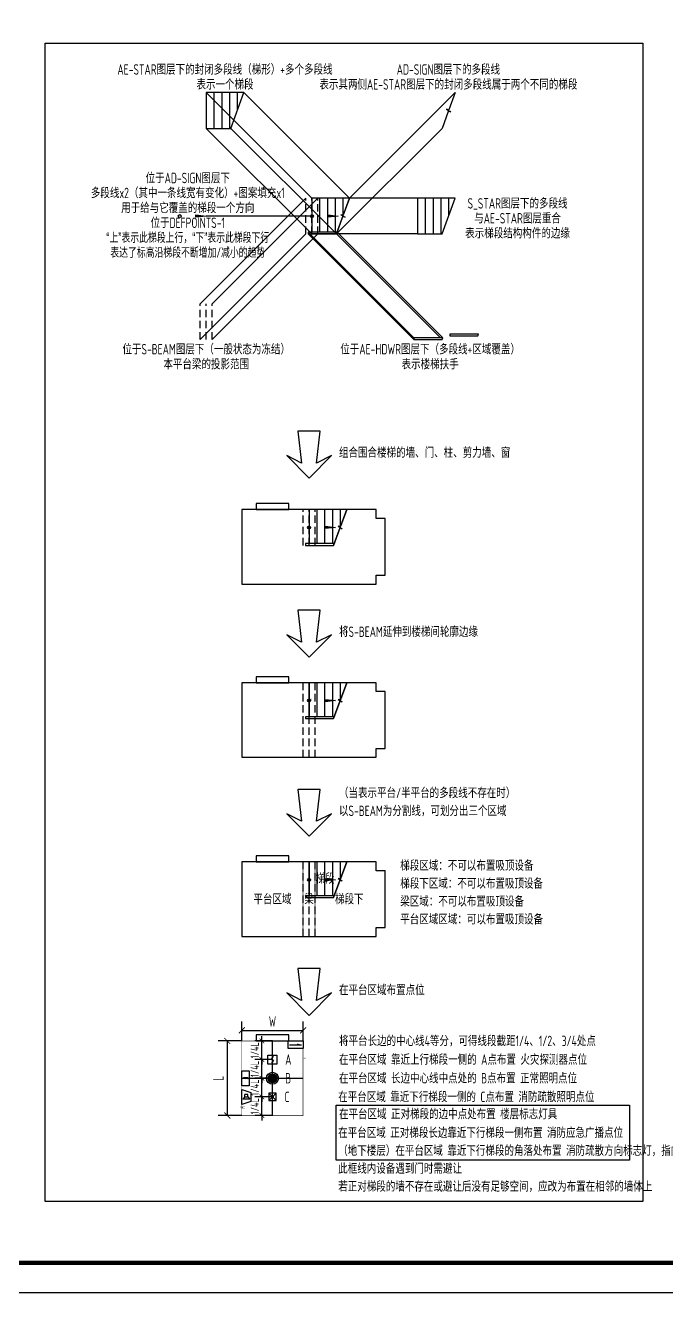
# Model space of a CAD drawing. Header units: millimetres. Extents: x -714894 to -19295, y 3400 to 234118.
# Drawn here: x -420815 to -399356, y 82898 to 125348 of the extents above; entities that cross this region are included whole.
import ezdxf
from ezdxf.enums import TextEntityAlignment as Align

# ---------------------------------------------------------------- set-up
doc = ezdxf.new("R2010")
doc.units = ezdxf.units.MM
doc.header["$LTSCALE"] = 500
doc.linetypes.add('DASHED', pattern=[0.75, 0.5, -0.25])
doc.layers.get('DEFPOINTS').update_dxf_attribs({"color": 9})
for name, color, linetype in [('AD-SIGN', 195, 'Continuous'), ('AE-HDWR', 8, 'Continuous'), ('AE-STAR', 51, 'Continuous'), ('C-SHET-SHET', 144, 'Continuous'), ('E-FAS-DEVC', 3, 'Continuous'), ('E-LITE-LITE', 3, 'Continuous'), ('E-UNIV-EL', 140, 'Continuous'), ('E-UNIV-NOTE', 6, 'Continuous'), ('S_BEAM', 4, 'DASHED'), ('S_STAR', 243, 'Continuous')]:
    doc.layers.add(name, color=color, linetype=linetype)
doc.layers.add('AI-门', color=3, linetype='Continuous', plot=False)
doc.layers.add('DEFPOINTS-1', color=251, linetype='Continuous', plot=False)
doc.styles.add('TH-STYLE3', font='tssdeng.shx', dxfattribs={"width": 0.65, "bigfont": 'tssdchn.shx'})
doc.dimstyles.new('E-DIMA100', dxfattribs={"dimscale": 100, "dimtxt": 3.5, "dimasz": 2, "dimexe": 3, "dimexo": 0, "dimgap": 1.25, "dimtad": 1, "dimdec": 1, "dimrnd": 1, "dimdsep": 46, "dimtxsty": 'TH-STYLE3', "dimblk1": 'ARCHTICK', "dimblk2": 'ARCHTICK', "dimsah": 1, "dimcen": 0, "dimclrt": 6, "dimadec": 0, "dimazin": 0, "dimtfac": 1, "dimtdec": 1, "dimtix": 1, "dimtmove": 2, "dimatfit": 3, "dimldrblk": 'ARCHTICK', "dimfxl": 1, "dimtolj": 1, "dimarcsym": 0})

# ---------------------------------------------------------------- blocks, each defined once
blk = doc.blocks.new('SH_THAPE_A0L')
blk.add_lwpolyline([(0, 0), (1189, 0), (1189, 841), (0, 841)], close=True)
at = {"const_width": 1.4}
blk.add_lwpolyline([(25, 831), (25, 10), (1179, 10), (1179, 831)], close=True, dxfattribs=at)
blk = doc.blocks.new('E-BFAS110')
blk.add_lwpolyline([(-1.5, -1.5), (-1.5, 1.5), (1.5, 1.5), (1.5, -1.5)], close=True)
at = {"layer": 'E-UNIV-EL'}
blk.add_lwpolyline([(0.35, 1.06), (-0.35, 0.35), (0.35, -0.35), (-0.35, -1.06)], dxfattribs=at)
blk = doc.blocks.new('E-BFEL800')
for p, q in [((-1.25, -1.25), (1.25, 1.25)), ((1.25, -1.25), (-1.25, 1.25))]:
    blk.add_line(p, q)
blk.add_lwpolyline([(-1.25, -1.25), (1.25, -1.25), (1.25, 1.25), (-1.25, 1.25)], close=True)
at = {"const_width": 0.5}
blk.add_lwpolyline([(-0.25, 0, 1), (0.25, 0, 1)], format="xyb", close=True, dxfattribs=at)
blk = doc.blocks.new('E-BL302')
at = {"const_width": 1.5}
blk.add_lwpolyline([(-0.75, 0, 1), (0.75, 0, 1)], format="xyb", close=True, dxfattribs=at)
blk.add_circle((0, 0), 1.5)
blk = doc.blocks.new('_ARCHTICK')
at = {"color": 0, "linetype": 'ByBlock', "const_width": 0.15}
blk.add_lwpolyline([(-0.5, -0.5), (0.5, 0.5)], dxfattribs=at)
blk = doc.blocks.new('*D634')
at = {"layer": 'DEFPOINTS', "color": 0, "transparency": 16777216}
for p in [(-413571, 91329), (-414058, 88829), (-413571, 88829)]:
    blk.add_point(p, dxfattribs=at)
at = {"layer": 'E-UNIV-NOTE', "color": 0, "lineweight": -2, "transparency": 16777216}
for p, q in [((-413571, 91329), (-414358, 91329)), ((-414058, 91329), (-414058, 88829)), ((-413571, 88829), (-414358, 88829))]:
    blk.add_line(p, q, dxfattribs=at)
at = {"layer": 'E-UNIV-NOTE', "color": 0, "lineweight": -2, "transparency": 16777216, "xscale": 200, "yscale": 200, "zscale": 200}
for p, rotation in [((-414058, 91329), 90), ((-414058, 88829), 270)]:
    blk.add_blockref('_ARCHTICK', p, dxfattribs=dict(at, rotation=rotation))
at = {"layer": 'E-UNIV-NOTE', "color": 6, "transparency": 16777216, "insert": (-414358, 90079), "char_height": 350, "attachment_point": 5, "rotation": 90, "style": 'TH-STYLE3'}
blk.add_mtext('\\A1;L', dxfattribs=at)
blk = doc.blocks.new('*D635')
at = {"layer": 'DEFPOINTS', "color": 0, "transparency": 16777216}
for p in [(-413571, 91329), (-411521, 91683), (-411521, 91329)]:
    blk.add_point(p, dxfattribs=at)
at = {"layer": 'E-UNIV-NOTE', "color": 0, "lineweight": -2, "transparency": 16777216}
for p, q in [((-413571, 91329), (-413571, 91983)), ((-411521, 91329), (-411521, 91983)), ((-413571, 91683), (-411521, 91683))]:
    blk.add_line(p, q, dxfattribs=at)
at = {"layer": 'E-UNIV-NOTE', "color": 0, "lineweight": -2, "transparency": 16777216, "xscale": 200, "yscale": 200, "zscale": 200, "rotation": 180}
blk.add_blockref('_ARCHTICK', (-413571, 91683), dxfattribs=at)
at = {"layer": 'E-UNIV-NOTE', "color": 0, "lineweight": -2, "transparency": 16777216, "xscale": 200, "yscale": 200, "zscale": 200}
blk.add_blockref('_ARCHTICK', (-411521, 91683), dxfattribs=at)
at = {"layer": 'E-UNIV-NOTE', "color": 6, "transparency": 16777216, "insert": (-412546, 91983), "char_height": 350, "attachment_point": 5, "style": 'TH-STYLE3'}
blk.add_mtext('\\A1;W', dxfattribs=at)
blk = doc.blocks.new('*D636')
at = {"layer": 'DEFPOINTS', "color": 0, "transparency": 16777216}
for p in [(-412900, 91329), (-412546, 91329), (-412546, 90704)]:
    blk.add_point(p, dxfattribs=at)
at = {"layer": 'E-UNIV-NOTE', "color": 0, "lineweight": -2, "transparency": 16777216}
for p, q in [((-412546, 91329), (-413140, 91329)), ((-412900, 91329), (-412900, 91489)), ((-412900, 90704), (-412900, 91329)), ((-412546, 90704), (-413140, 90704)), ((-412900, 90704), (-412900, 90544))]:
    blk.add_line(p, q, dxfattribs=at)
at = {"layer": 'E-UNIV-NOTE', "color": 0, "lineweight": -2, "transparency": 16777216, "xscale": 160, "yscale": 160, "zscale": 160}
for p, rotation in [((-412900, 91329), 270), ((-412900, 90704), 90)]:
    blk.add_blockref('_ARCHTICK', p, dxfattribs=dict(at, rotation=rotation))
at = {"layer": 'E-UNIV-NOTE', "color": 6, "transparency": 16777216, "insert": (-413140, 91017), "char_height": 280, "attachment_point": 5, "rotation": 90, "style": 'TH-STYLE3'}
blk.add_mtext('\\A1;1/4L', dxfattribs=at)
blk = doc.blocks.new('*D637')
at = {"layer": 'DEFPOINTS', "color": 0, "transparency": 16777216}
for p in [(-412900, 90704), (-412546, 90704), (-412546, 90079)]:
    blk.add_point(p, dxfattribs=at)
at = {"layer": 'E-UNIV-NOTE', "color": 0, "lineweight": -2, "transparency": 16777216}
for p, q in [((-412900, 90704), (-412900, 90864)), ((-412546, 90704), (-413140, 90704)), ((-412900, 90079), (-412900, 90704)), ((-412546, 90079), (-413140, 90079)), ((-412900, 90079), (-412900, 89919))]:
    blk.add_line(p, q, dxfattribs=at)
at = {"layer": 'E-UNIV-NOTE', "color": 0, "lineweight": -2, "transparency": 16777216, "xscale": 160, "yscale": 160, "zscale": 160}
for p, rotation in [((-412900, 90704), 270), ((-412900, 90079), 90)]:
    blk.add_blockref('_ARCHTICK', p, dxfattribs=dict(at, rotation=rotation))
at = {"layer": 'E-UNIV-NOTE', "color": 6, "transparency": 16777216, "insert": (-413140, 90392), "char_height": 280, "attachment_point": 5, "rotation": 90, "style": 'TH-STYLE3'}
blk.add_mtext('\\A1;1/4L', dxfattribs=at)
blk = doc.blocks.new('*D638')
at = {"layer": 'DEFPOINTS', "color": 0, "transparency": 16777216}
for p in [(-412900, 90079), (-412546, 90079), (-412546, 89454)]:
    blk.add_point(p, dxfattribs=at)
at = {"layer": 'E-UNIV-NOTE', "color": 0, "lineweight": -2, "transparency": 16777216}
for p, q in [((-412546, 90079), (-413140, 90079)), ((-412900, 90079), (-412900, 90239)), ((-412900, 89454), (-412900, 90079)), ((-412546, 89454), (-413140, 89454)), ((-412900, 89454), (-412900, 89294))]:
    blk.add_line(p, q, dxfattribs=at)
at = {"layer": 'E-UNIV-NOTE', "color": 0, "lineweight": -2, "transparency": 16777216, "xscale": 160, "yscale": 160, "zscale": 160}
for p, rotation in [((-412900, 90079), 270), ((-412900, 89454), 90)]:
    blk.add_blockref('_ARCHTICK', p, dxfattribs=dict(at, rotation=rotation))
at = {"layer": 'E-UNIV-NOTE', "color": 6, "transparency": 16777216, "insert": (-413140, 89767), "char_height": 280, "attachment_point": 5, "rotation": 90, "style": 'TH-STYLE3'}
blk.add_mtext('\\A1;1/4L', dxfattribs=at)
blk = doc.blocks.new('*D639')
at = {"layer": 'DEFPOINTS', "color": 0, "transparency": 16777216}
for p in [(-412900, 89454), (-412546, 89454), (-412546, 88829)]:
    blk.add_point(p, dxfattribs=at)
at = {"layer": 'E-UNIV-NOTE', "color": 0, "lineweight": -2, "transparency": 16777216}
for p, q in [((-412900, 89454), (-412900, 89614)), ((-412546, 89454), (-413140, 89454)), ((-412900, 88829), (-412900, 89454)), ((-412546, 88829), (-413140, 88829)), ((-412900, 88829), (-412900, 88669))]:
    blk.add_line(p, q, dxfattribs=at)
at = {"layer": 'E-UNIV-NOTE', "color": 0, "lineweight": -2, "transparency": 16777216, "xscale": 160, "yscale": 160, "zscale": 160}
for p, rotation in [((-412900, 89454), 270), ((-412900, 88829), 90)]:
    blk.add_blockref('_ARCHTICK', p, dxfattribs=dict(at, rotation=rotation))
at = {"layer": 'E-UNIV-NOTE', "color": 6, "transparency": 16777216, "insert": (-413140, 89142), "char_height": 280, "attachment_point": 5, "rotation": 90, "style": 'TH-STYLE3'}
blk.add_mtext('\\A1;1/4L', dxfattribs=at)
blk = doc.blocks.new('E-BFEL110')
blk.add_lwpolyline([(-2.5, 1.25), (2.5, 1.25), (2.5, -1.25), (-2.5, -1.25)], close=True)
at = {"layer": 'E-UNIV-EL', "style": 'TH-STYLE3', "width": 0.7}
blk.add_attdef('T', text='', height=1.8, dxfattribs=at).set_placement((0, 0), align=Align.MIDDLE)
blk = doc.blocks.new('E-BFAS410-4')
blk.add_lwpolyline([(-2.5, -1.5), (-1.5, 1.5), (1.5, 1.5), (2.5, -1.5)], close=True)
at = {"layer": 'E-UNIV-EL'}
for p, q in [((0, 0.5), (-0.8, 0.5)), ((-0.8, 0.5), (-0.8, -0.5)), ((0, 0.5), (0.8, 1.2)), ((0, -0.5), (0, 0.5)), ((0.8, 1.2), (0.8, -1.2)), ((0, -0.5), (-0.8, -0.5)), ((0, -0.5), (0.8, -1.2))]:
    blk.add_line(p, q, dxfattribs=at)
at = {"layer": 'E-UNIV-EL', "style": 'TH-STYLE3', "width": 0.5}
blk.add_attdef('F', text='', height=1.5, dxfattribs=at).set_placement((3.5, -1.25), align=Align.MIDDLE)
blk = doc.blocks.new('E-BFEL200')
blk.add_lwpolyline([(-2.5, 1.25), (2.5, 1.25), (2.5, -1.25), (-2.5, -1.25)], close=True)
at = {"layer": 'E-UNIV-EL'}
blk.add_line((-2, 0), (2, 0), dxfattribs=at)
blk.add_lwpolyline([(0.5, 0, 0.75, 0, 0), (2, 0, 0, 0, 0)], format="xyseb", dxfattribs=at)

msp = doc.modelspace()

# ---------------------------------------------------------------- hatches: boundary and pattern name
at = {"layer": 'AD-SIGN'}
for points in [[(-415113.66, 118919.54), (-415113.66, 118999.54), (-414763.66, 118959.54)], [(-410694.13, 118919.54), (-410694.13, 118999.54), (-410344.13, 118959.54)], [(-410786.83, 108489.35), (-410786.83, 108569.35), (-410436.83, 108529.35)], [(-410786.83, 102689.35), (-410786.83, 102769.35), (-410436.83, 102729.35)], [(-410786.83, 96689.35), (-410786.83, 96769.35), (-410436.83, 96729.35)]]:
    msp.add_hatch(color=195, dxfattribs=at).paths.add_polyline_path(points, flags=0)

# ---------------------------------------------------------------- linework, layer by layer
at = {"layer": 'AD-SIGN', "color": 195, "linetype": 'Continuous', "ltscale": 0.5}
msp.add_lwpolyline([(-406433.83, 123095.07), (-406641.95, 122523.27), (-406722.26, 122536.53), (-406582.17, 122453.62), (-406662.47, 122466.88), (-406870.6, 121895.07)], dxfattribs=at)
for points in [[(-415647.66, 118959.54, 0, 0, 0), (-415113.66, 118959.54, 80, 0, 0), (-414763.66, 118959.54, 0, 0, 0)], [(-411228.13, 118959.54, 0, 0, 0), (-410694.13, 118959.54, 80, 0, 0), (-410344.13, 118959.54, 0, 0, 0)], [(-411320.83, 108529.35, 0, 0, 0), (-410786.83, 108529.35, 80, 0, 0), (-410436.83, 108529.35, 0, 0, 0)], [(-411320.83, 102729.35, 0, 0, 0), (-410786.83, 102729.35, 80, 0, 0), (-410436.83, 102729.35, 0, 0, 0)], [(-411320.83, 96729.35, 0, 0, 0), (-410786.83, 96729.35, 80, 0, 0), (-410436.83, 96729.35, 0, 0, 0)], [(-411520.83, 90704.35, 0, 0, 0), (-410986.83, 90704.35, 80, 0, 0), (-410636.83, 90704.35, 0, 0, 0)]]:
    msp.add_lwpolyline(points, format="xyseb", dxfattribs=at)
at = {"layer": 'AD-SIGN', "color": 195}
for points in [[(-415113.66, 118919.54), (-415113.66, 118999.54), (-414763.66, 118959.54), (-415113.66, 118919.54)], [(-410694.13, 118919.54), (-410694.13, 118999.54), (-410344.13, 118959.54), (-410694.13, 118919.54)], [(-410786.83, 108489.35), (-410786.83, 108569.35), (-410436.83, 108529.35), (-410786.83, 108489.35)], [(-410786.83, 102689.35), (-410786.83, 102769.35), (-410436.83, 102729.35), (-410786.83, 102689.35)], [(-410786.83, 96689.35), (-410786.83, 96769.35), (-410436.83, 96729.35), (-410786.83, 96689.35)]]:
    msp.add_lwpolyline(points, close=True, dxfattribs=at)
at = {"layer": 'AE-STAR', "color": 51, "linetype": 'Continuous', "ltscale": 0.5}
for points in [[(-413942.66, 121895.07), (-413505.66, 123095.07), (-414763.66, 123095.07), (-414763.66, 121895.07), (-413942.66, 121895.07)], [(-414503.66, 123095.07), (-414503.66, 121895.07)], [(-414243.66, 123095.07), (-414243.66, 121895.07)], [(-413983.66, 123095.07), (-413983.66, 121895.07)], [(-413723.66, 123095.07), (-413723.66, 122496.45)], [(-410407.13, 118359.54), (-409970.13, 119559.54), (-411228.13, 119559.54), (-411228.13, 118359.54), (-410407.13, 118359.54)], [(-410968.13, 119559.54), (-410968.13, 118359.54)], [(-410708.13, 119559.54), (-410708.13, 118359.54)], [(-410448.13, 119559.54), (-410448.13, 118359.54)], [(-410188.13, 119559.54), (-410188.13, 118960.91)], [(-410499.83, 107929.35), (-410062.83, 109129.35), (-411320.83, 109129.35), (-411320.83, 107929.35), (-410499.83, 107929.35)], [(-411060.83, 109129.35), (-411060.83, 107929.35)], [(-410800.83, 109129.35), (-410800.83, 107929.35)], [(-410540.83, 109129.35), (-410540.83, 107929.35)], [(-410280.83, 109129.35), (-410280.83, 108530.72)], [(-410499.83, 102129.35), (-410062.83, 103329.35), (-411320.83, 103329.35), (-411320.83, 102129.35), (-410499.83, 102129.35)], [(-411060.83, 103329.35), (-411060.83, 102129.35)], [(-410800.83, 103329.35), (-410800.83, 102129.35)], [(-410540.83, 103329.35), (-410540.83, 102129.35)], [(-410280.83, 103329.35), (-410280.83, 102730.72)], [(-410499.83, 96129.35), (-410062.83, 97329.35), (-411320.83, 97329.35), (-411320.83, 96129.35), (-410499.83, 96129.35)], [(-411060.83, 97329.35), (-411060.83, 96129.35)], [(-410800.83, 97329.35), (-410800.83, 96129.35)], [(-410540.83, 97329.35), (-410540.83, 96129.35)], [(-410280.83, 97329.35), (-410280.83, 96730.72)]]:
    msp.add_lwpolyline(points, dxfattribs=at)
at = {"layer": 'AI-门'}
for points in [[(-413095.84, 109129.35), (-411995.84, 109129.35), (-411995.84, 109329.35), (-413095.84, 109329.35)], [(-413095.84, 103329.35), (-411995.84, 103329.35), (-411995.84, 103529.35), (-413095.84, 103529.35)], [(-413095.84, 97329.35), (-411995.84, 97329.35), (-411995.84, 97529.35), (-413095.84, 97529.35)], [(-413095.84, 91329.35), (-411995.84, 91329.35), (-411995.84, 91529.35), (-413095.84, 91529.35)]]:
    msp.add_lwpolyline(points, close=True, dxfattribs=at)
at = {"layer": 'C-SHET-SHET'}
msp.add_lwpolyline([(-420147.48, 124747.79), (-400147.48, 124747.79), (-400147.48, 85947.79), (-420147.48, 85947.79)], close=True, dxfattribs=at)
at = {"layer": 'DEFPOINTS-1'}
for centre in [(-415647.66, 118959.54), (-411228.13, 118959.54), (-411320.83, 108529.35), (-411320.83, 102729.35), (-411320.83, 96729.35)]:
    msp.add_circle(centre, 50, dxfattribs=at)
at = {"layer": 'E-UNIV-NOTE', "color": 9}
for points in [[(-411228.13, 119559.54), (-414763.66, 123095.07)], [(-409969.37, 119559.54), (-413504.9, 123095.07)], [(-409969.37, 119559.54), (-406433.83, 123095.07)], [(-407692.6, 119559.54), (-411228.13, 119559.54)], [(-411228.13, 118959.54), (-414763.66, 118959.54)]]:
    msp.add_lwpolyline(points, dxfattribs=at)
at = {"layer": 'E-UNIV-NOTE'}
for points in [[(-411320.85, 110185.59), (-410570.85, 110935.59), (-411070.85, 110685.59), (-410945.85, 111753.65), (-411695.85, 111753.65), (-411570.85, 110685.59), (-412070.85, 110935.59), (-411320.85, 110185.59)], [(-411320.85, 104185.59), (-410570.85, 104935.59), (-411070.85, 104685.59), (-410945.85, 105753.65), (-411695.85, 105753.65), (-411570.85, 104685.59), (-412070.85, 104935.59), (-411320.85, 104185.59)], [(-411320.85, 98185.59), (-410570.85, 98935.59), (-411070.85, 98685.59), (-410945.85, 99753.65), (-411695.85, 99753.65), (-411570.85, 98685.59), (-412070.85, 98935.59), (-411320.85, 98185.59)], [(-411320.85, 92185.59), (-410570.85, 92935.59), (-411070.85, 92685.59), (-410945.85, 93753.65), (-411695.85, 93753.65), (-411570.85, 92685.59), (-412070.85, 92935.59), (-411320.85, 92185.59)], [(-412545.84, 88829.35), (-412545.84, 91329.35)], [(-413570.85, 90079.35), (-411520.83, 90079.35)]]:
    msp.add_lwpolyline(points, dxfattribs=at)
at = {"layer": 'E-UNIV-NOTE', "color": 7}
for points in [[(-413570.85, 109129.35), (-413570.85, 106629.35), (-409070.85, 106629.35), (-409070.85, 106929.35), (-408770.83, 106929.35), (-408770.83, 108829.35), (-409070.85, 108829.35), (-409070.85, 109129.35)], [(-413570.85, 103329.35), (-413570.85, 100829.35), (-409070.85, 100829.35), (-409070.85, 101129.35), (-408770.83, 101129.35), (-408770.83, 103029.35), (-409070.85, 103029.35), (-409070.85, 103329.35)], [(-413570.85, 97329.35), (-413570.85, 94829.35), (-409070.85, 94829.35), (-409070.85, 95129.35), (-408770.83, 95129.35), (-408770.83, 97029.35), (-409070.85, 97029.35), (-409070.85, 97329.35)]]:
    msp.add_lwpolyline(points, close=True, dxfattribs=at)
at = {"layer": 'E-UNIV-NOTE', "color": 3, "const_width": 20}
msp.add_lwpolyline([(-411520.83, 91329.35), (-413570.85, 91329.35), (-413570.85, 88829.35), (-411520.83, 88829.35)], close=True, dxfattribs=at)
at = {"layer": 'E-UNIV-NOTE', "color": 4}
msp.add_lwpolyline([(-410419.3, 89173.5), (-400596.29, 89173.5), (-400596.29, 87330.05), (-410419.3, 87330.05)], close=True, dxfattribs=at)
at = {"layer": 'E-UNIV-NOTE'}
msp.add_circle((-412545.84, 90079.35), 200, dxfattribs=at)
at = {"layer": 'S_BEAM', "color": 4, "linetype": 'DASHED'}
for points in [[(-414963.66, 114824.01), (-414963.66, 116024.01)], [(-414763.66, 114824.01), (-414763.66, 116024.01)], [(-414763.66, 114824.01), (-414763.66, 116024.01)], [(-414563.66, 114824.01), (-414563.66, 116024.01)]]:
    msp.add_lwpolyline(points, dxfattribs=at)
at = {"layer": 'S_STAR', "color": 243, "linetype": 'Continuous', "ltscale": 0.5}
for points in [[(-411228.13, 119559.54), (-411228.13, 118359.54)], [(-409970.13, 119559.54), (-411228.13, 119559.54)], [(-410968.13, 119559.54), (-410968.13, 118359.54)], [(-410708.13, 119559.54), (-410708.13, 118359.54)], [(-410448.13, 119559.54), (-410448.13, 118359.54)], [(-410407.13, 118359.54), (-409970.13, 119559.54)], [(-410188.13, 119559.54), (-410188.13, 118960.91)], [(-406434.6, 119559.54), (-407692.6, 119559.54)], [(-407692.6, 119559.54), (-407692.6, 118359.54)], [(-407432.6, 119559.54), (-407432.6, 118359.54)], [(-407172.6, 119559.54), (-407172.6, 118359.54)], [(-406912.6, 119559.54), (-406912.6, 118359.54)], [(-406871.6, 118359.54), (-406434.6, 119559.54)], [(-406652.6, 119559.54), (-406652.6, 118960.91)], [(-411228.13, 118359.54), (-410407.13, 118359.54)], [(-407692.6, 118359.54), (-406871.6, 118359.54)], [(-407692.6, 114824.01), (-406871.6, 114824.01)], [(-411320.83, 109129.35), (-411320.83, 107929.35)], [(-410062.83, 109129.35), (-411320.83, 109129.35)], [(-411060.83, 109129.35), (-411060.83, 107929.35)], [(-410800.83, 109129.35), (-410800.83, 107929.35)], [(-410540.83, 109129.35), (-410540.83, 107929.35)], [(-410499.83, 107929.35), (-410062.83, 109129.35)], [(-410280.83, 109129.35), (-410280.83, 108530.72)], [(-411320.83, 107929.35), (-410499.83, 107929.35)], [(-411320.83, 103329.35), (-411320.83, 102129.35)], [(-410062.83, 103329.35), (-411320.83, 103329.35)], [(-411060.83, 103329.35), (-411060.83, 102129.35)], [(-410800.83, 103329.35), (-410800.83, 102129.35)], [(-410540.83, 103329.35), (-410540.83, 102129.35)], [(-410499.83, 102129.35), (-410062.83, 103329.35)], [(-410280.83, 103329.35), (-410280.83, 102730.72)], [(-411320.83, 102129.35), (-410499.83, 102129.35)], [(-411320.83, 97329.35), (-411320.83, 96129.35)], [(-410062.83, 97329.35), (-411320.83, 97329.35)], [(-411060.83, 97329.35), (-411060.83, 96129.35)], [(-410800.83, 97329.35), (-410800.83, 96129.35)], [(-410540.83, 97329.35), (-410540.83, 96129.35)], [(-410499.83, 96129.35), (-410062.83, 97329.35)], [(-410280.83, 97329.35), (-410280.83, 96730.72)], [(-411320.83, 96129.35), (-410499.83, 96129.35)]]:
    msp.add_lwpolyline(points, dxfattribs=at)

# ---------------------------------------------------------------- block references
at = {"layer": 'C-SHET-SHET', "xscale": 100, "yscale": 100, "zscale": 100}
msp.add_blockref('SH_THAPE_A0L', (-444647.48, 82897.79), dxfattribs=at)
at = {"layer": 'E-FAS-DEVC', "xscale": 100, "yscale": 100, "zscale": 100}
msp.add_blockref('E-BFAS110', (-412545.84, 90704.35), dxfattribs=at)
at = {"layer": 'E-FAS-DEVC', "xscale": 100, "yscale": 100, "zscale": 100, "rotation": 270}
msp.add_blockref('E-BFAS410-4', (-413420.89, 89454.35), dxfattribs=at).add_auto_attribs({'F': 'W'})
at = {"layer": 'E-LITE-LITE', "xscale": 100, "yscale": 100, "zscale": 100}
for name, p in [('E-BFEL200', (-411770.83, 91204.35)), ('E-BL302', (-412545.84, 90079.35)), ('E-BFEL800', (-412545.84, 89454.35))]:
    msp.add_blockref(name, p, dxfattribs=at)
at = {"layer": 'E-LITE-LITE', "xscale": 100, "yscale": 100, "zscale": 100, "rotation": 270}
msp.add_blockref('E-BFEL110', (-413445.85, 90079.35), dxfattribs=at).add_auto_attribs({'T': 'F'})

# ---------------------------------------------------------------- texts
at = {"layer": 'AD-SIGN', "color": 195, "linetype": 'Continuous', "ltscale": 0.5, "style": 'TH-STYLE3', "width": 0.7}
for s, p in [('AD-SIGN图层下的多段线', (-406659.47, 123870.07)), ('表示其两侧AE-STAR图层下的封闭多段线属于两个不同的梯段', (-406659.47, 123370.07)), ('位于AD-SIGN图层下', (-415380.66, 120234.54)), ('多段线x2（其中一条线宽有变化）+图案填充x1', (-415380.66, 119734.54)), ('用于给与它覆盖的梯段一个方向', (-415380.66, 119234.54))]:
    msp.add_text(s, height=350, dxfattribs=at).set_placement(p, align=Align.MIDDLE_CENTER)
at = {"layer": 'AE-HDWR', "color": 8, "linetype": 'Continuous', "ltscale": 0.5, "style": 'TH-STYLE3', "width": 0.7}
msp.add_text('表示楼梯扶手', height=350, dxfattribs=at).set_placement((-407270.6, 113999.01), align=Align.MIDDLE_CENTER)
at = {"layer": 'AE-STAR', "color": 51, "linetype": 'Continuous', "ltscale": 0.5, "style": 'TH-STYLE3', "width": 0.7}
for s, p in [('AE-STAR图层下的封闭多段线（梯形）+多个多段线', (-414134.66, 123870.07)), ('表示一个梯段', (-414134.66, 123370.07))]:
    msp.add_text(s, height=350, dxfattribs=at).set_placement(p, align=Align.MIDDLE_CENTER)
at = {"layer": 'DEFPOINTS-1', "style": 'TH-STYLE3'}
for s, width, p in [('位于DEFPOINTS-1', 0.7, (-415380.66, 118734.54)), ('“上”表示此梯段上行，“下”表示此梯段下行', 0.65, (-415380.66, 118234.54)), ('表达了标高沿梯段不断增加/减小的趋势', 0.65, (-415380.66, 117734.54))]:
    msp.add_text(s, height=350, dxfattribs=dict(at, width=width)).set_placement(p, align=Align.MIDDLE_CENTER)
at = {"layer": 'DEFPOINTS-1', "transparency": 33554531, "style": 'TH-STYLE3'}
for p in [(-415627.66, 118979.54), (-411208.13, 118979.54), (-411300.83, 108549.35), (-411300.83, 102749.35), (-411300.83, 96749.35), (-411500.83, 90724.35)]:
    msp.add_text('上', height=50, dxfattribs=at).set_placement(p)
at = {"layer": 'E-UNIV-NOTE', "style": 'TH-STYLE3', "width": 0.7}
for s, p in [('组合围合楼梯的墙、门、柱、剪力墙、窗', (-410320.85, 111036.39)), ('将S-BEAM延伸到楼梯间轮廓边缘', (-410320.85, 105036.39)), ('（当表示平台/半平台的多段线不存在时）', (-410320.85, 99636.39)), ('以S-BEAM为分割线，可划分出三个区域', (-410320.85, 99036.39)), ('在平台区域布置点位', (-410320.85, 93036.39)), ('将平台长边的中心线4等分，可得线段截距1/4、1/2、3/4处点', (-410320.85, 91329.35)), ('A', (-412120.85, 90704.35)), ('在平台区域 靠近上行梯段一侧的 A点布置 火灾探测器点位', (-410320.85, 90704.35)), ('B', (-412120.85, 90079.35)), ('在平台区域 长边中心线中点处的 B点布置 正常照明点位', (-410320.85, 90079.35)), ('C', (-412145.85, 89454.35)), ('在平台区域 靠近下行梯段一侧的 C点布置 消防疏散照明点位', (-410345.85, 89454.35)), ('在平台区域 正对梯段的边中点处布置 楼层标志灯具', (-410320.85, 88879.35)), ('在平台区域 正对梯段长边靠近下行梯段一侧布置 消防应急广播点位', (-410345.85, 88254.35)), ('（地下楼层）在平台区域 靠近下行梯段的角落处布置 消防疏散方向标志灯，指向上行方向', (-410345.85, 87654.35))]:
    msp.add_text(s, height=350, dxfattribs=at).set_placement(p, align=Align.MIDDLE_LEFT)
at = {"layer": 'E-UNIV-NOTE', "color": 2, "style": 'TH-STYLE3', "width": 0.7}
msp.add_text('梯段区域：不可以布置吸顶设备', height=350, dxfattribs=at).set_placement((-408270.83, 97204.35), align=Align.MIDDLE_LEFT)
msp.add_text('梯段', height=350, dxfattribs=at).set_placement((-410786.83, 96769.35), align=Align.MIDDLE_CENTER)
at = {"layer": 'E-UNIV-NOTE', "color": 9, "style": 'TH-STYLE3', "width": 0.7}
msp.add_text('梯段下区域：不可以布置吸顶设备', height=350, dxfattribs=at).set_placement((-408270.83, 96604.35), align=Align.MIDDLE_LEFT)
at = {"layer": 'E-UNIV-NOTE', "color": 3, "style": 'TH-STYLE3', "width": 0.7}
msp.add_text('平台区域', height=350, dxfattribs=at).set_placement((-412545.84, 96079.35), align=Align.MIDDLE_CENTER)
at = {"layer": 'E-UNIV-NOTE', "color": 1, "style": 'TH-STYLE3', "width": 0.7}
msp.add_text('梁区域：不可以布置吸顶设备', height=350, dxfattribs=at).set_placement((-408270.83, 96004.35), align=Align.MIDDLE_LEFT)
at = {"layer": 'E-UNIV-NOTE', "color": 3, "style": 'TH-STYLE3', "width": 0.7}
msp.add_text('平台区域区域：可以布置吸顶设备', height=350, dxfattribs=at).set_placement((-408270.83, 95404.35), align=Align.MIDDLE_LEFT)
at = {"layer": 'E-UNIV-NOTE', "color": 4, "style": 'TH-STYLE3', "width": 0.7}
for s, p in [('此框线内设备遇到门时需避让', (-410345.85, 87054.35)), ('若正对梯段的墙不存在或避让后没有足够空间，应改为布置在相邻的墙体上', (-410345.85, 86454.35))]:
    msp.add_text(s, height=350, dxfattribs=at).set_placement(p, align=Align.MIDDLE_LEFT)
at = {"layer": 'S_BEAM', "color": 4, "linetype": 'DASHED', "style": 'TH-STYLE3', "width": 0.7}
for s, p in [('位于S-BEAM图层下（一般状态为冻结）', (-414763.66, 114499.01)), ('本平台梁的投影范围', (-414763.66, 113999.01))]:
    msp.add_text(s, height=350, dxfattribs=at).set_placement(p, align=Align.MIDDLE_CENTER)
at = {"layer": 'S_STAR', "color": 243, "linetype": 'Continuous', "ltscale": 0.5, "style": 'TH-STYLE3', "width": 0.7}
for s, p in [('S_STAR图层下的多段线', (-404345.07, 119384.54)), ('与AE-STAR图层重合', (-404345.07, 118884.54)), ('表示梯段结构构件的边缘', (-404345.07, 118384.54))]:
    msp.add_text(s, height=350, dxfattribs=at).set_placement(p, align=Align.MIDDLE_CENTER)

# ---------------------------------------------------------------- dimensions: what is measured, and where the dimension line sits
at = {"layer": 'E-UNIV-NOTE'}
dim = msp.add_linear_dim(base=(-411520.83, 91683.42), p1=(-413570.85, 91329.35), p2=(-411520.83, 91329.35), text='W', dimstyle='E-DIMA100', dxfattribs=at)
dim.commit()
dim.dimension.update_dxf_attribs({"geometry": '*D635', "text_midpoint": (-412545.84, 91983.42)})
dim = msp.add_linear_dim(base=(-414058.15, 88829.35), p1=(-413570.85, 91329.35), p2=(-413570.85, 88829.35), angle=90, text='L', dimstyle='E-DIMA100', dxfattribs=at)
dim.commit()
dim.dimension.update_dxf_attribs({"geometry": '*D634', "text_midpoint": (-414358.15, 90079.35)})
for base, p1, p2, picture, middle in [((-412899.98, 91329.35), (-412545.84, 90704.35), (-412545.84, 91329.35), '*D636', (-413139.98, 91016.85)), ((-412899.98, 90704.35), (-412545.84, 90079.35), (-412545.84, 90704.35), '*D637', (-413139.98, 90391.85)), ((-412899.98, 90079.35), (-412545.84, 89454.35), (-412545.84, 90079.35), '*D638', (-413139.98, 89766.85)), ((-412899.98, 89454.35), (-412545.84, 88829.35), (-412545.84, 89454.35), '*D639', (-413139.98, 89141.85))]:
    dim = msp.add_linear_dim(base=base, p1=p1, p2=p2, angle=90, text='1/4L', dimstyle='E-DIMA100', override={"dimscale": 80}, dxfattribs=at)
    dim.commit()
    dim.dimension.update_dxf_attribs({"geometry": picture, "text_midpoint": middle})

# ---------------------------------------------------------------- next in the draw order: wipeouts: each hides what was drawn before it
for points in [[(-410188.13, 118959.54), (-410258.17, 119001), (-410177.87, 118987.73)], [(-410280.83, 108529.35), (-410350.88, 108570.8), (-410270.57, 108557.54)], [(-410280.83, 102729.35), (-410350.88, 102770.8), (-410270.57, 102757.54)], [(-410280.83, 96729.35), (-410350.88, 96770.8), (-410270.57, 96757.54)]]:
    msp.add_wipeout(points)
for points in [[(-410384.13, 118419.54), (-411228.13, 118419.54), (-411228.13, 118359.54), (-410406.13, 118359.54)], [(-405648.6, 114907.11), (-406492.6, 114907.11), (-406492.6, 114847.11), (-405670.6, 114847.11)], [(-410476.83, 107989.35), (-411320.83, 107989.35), (-411320.83, 107929.35), (-410498.83, 107929.35)], [(-410476.83, 102189.35), (-411320.83, 102189.35), (-411320.83, 102129.35), (-410498.83, 102129.35)], [(-410476.83, 96189.35), (-411320.83, 96189.35), (-411320.83, 96129.35), (-410498.83, 96129.35)]]:
    msp.add_wipeout(points).dxf.layer = 'AE-HDWR'

# ---------------------------------------------------------------- next in the draw order: linework, layer by layer
at = {"layer": 'AE-HDWR', "color": 8, "linetype": 'Continuous', "ltscale": 0.5}
for points in [[(-410406.13, 118359.54), (-410384.13, 118419.54)], [(-405670.6, 114947.11), (-405648.6, 115007.11)], [(-410498.83, 107929.35), (-410476.83, 107989.35)], [(-410498.83, 102129.35), (-410476.83, 102189.35)], [(-410498.83, 96129.35), (-410476.83, 96189.35)]]:
    msp.add_lwpolyline(points, dxfattribs=at)
at = {"layer": 'E-UNIV-NOTE', "color": 9}
for points in [[(-406870.6, 114824.01), (-410406.13, 118359.54)], [(-406848.6, 114884.01), (-410384.13, 118419.54)]]:
    msp.add_lwpolyline(points, dxfattribs=at)

# ---------------------------------------------------------------- next in the draw order: texts
at = {"layer": 'E-UNIV-NOTE', "color": 9, "style": 'TH-STYLE3', "width": 0.7}
msp.add_text('梯段下', height=350, dxfattribs=at).set_placement((-409978.23, 96079.35), align=Align.MIDDLE_CENTER)

# ---------------------------------------------------------------- next in the draw order: wipeouts: each hides what was drawn before it
for points in [[(-410188.13, 118959.54), (-410118.08, 118918.08), (-410198.39, 118931.35)], [(-410280.83, 108529.35), (-410210.79, 108487.89), (-410291.09, 108501.16)], [(-410280.83, 102729.35), (-410210.79, 102687.89), (-410291.09, 102701.16)], [(-410280.83, 96729.35), (-410210.79, 96687.89), (-410291.09, 96701.16)]]:
    msp.add_wipeout(points)
for points in [[(-411228.13, 118419.54), (-411348.13, 118419.54), (-411348.13, 118359.54), (-411228.13, 118359.54)], [(-406492.6, 114907.11), (-406612.6, 114907.11), (-406612.6, 114847.11), (-406492.6, 114847.11)], [(-411320.83, 107989.35), (-411440.83, 107989.35), (-411440.83, 107929.35), (-411320.83, 107929.35)], [(-411320.83, 102189.35), (-411440.83, 102189.35), (-411440.83, 102129.35), (-411320.83, 102129.35)], [(-411320.83, 96189.35), (-411440.83, 96189.35), (-411440.83, 96129.35), (-411320.83, 96129.35)]]:
    msp.add_wipeout(points).dxf.layer = 'AE-HDWR'

# ---------------------------------------------------------------- next in the draw order: linework, layer by layer
at = {"layer": 'AD-SIGN', "color": 195, "linetype": 'Continuous', "ltscale": 0.5}
for points in [[(-409969.75, 119559.54), (-410177.87, 118987.73), (-410258.17, 119001), (-410118.08, 118918.08), (-410198.39, 118931.35), (-410406.51, 118359.54)], [(-410062.45, 109129.35), (-410270.57, 108557.54), (-410350.88, 108570.8), (-410210.79, 108487.89), (-410291.09, 108501.16), (-410499.22, 107929.35)], [(-410062.45, 103329.35), (-410270.57, 102757.54), (-410350.88, 102770.8), (-410210.79, 102687.89), (-410291.09, 102701.16), (-410499.22, 102129.35)], [(-410062.45, 97329.35), (-410270.57, 96757.54), (-410350.88, 96770.8), (-410210.79, 96687.89), (-410291.09, 96701.16), (-410499.22, 96129.35)]]:
    msp.add_lwpolyline(points, dxfattribs=at)
at = {"layer": 'AE-HDWR', "color": 8, "linetype": 'Continuous', "ltscale": 0.5}
for points in [[(-411228.13, 118419.54), (-411348.13, 118419.54)], [(-411348.13, 118419.54), (-411348.13, 118359.54)], [(-411348.13, 118359.54), (-411228.13, 118359.54)], [(-410384.13, 118419.54), (-411228.13, 118419.54)], [(-411228.13, 118359.54), (-410406.13, 118359.54)], [(-406492.6, 115007.11), (-406612.6, 115007.11)], [(-406612.6, 115007.11), (-406612.6, 114947.11)], [(-406612.6, 114947.11), (-406492.6, 114947.11)], [(-405648.6, 115007.11), (-406492.6, 115007.11)], [(-406492.6, 114947.11), (-405670.6, 114947.11)], [(-411320.83, 107989.35), (-411440.83, 107989.35)], [(-411440.83, 107989.35), (-411440.83, 107929.35)], [(-411440.83, 107929.35), (-411320.83, 107929.35)], [(-410476.83, 107989.35), (-411320.83, 107989.35)], [(-411320.83, 107929.35), (-410498.83, 107929.35)], [(-411320.83, 102189.35), (-411440.83, 102189.35)], [(-411440.83, 102189.35), (-411440.83, 102129.35)], [(-411440.83, 102129.35), (-411320.83, 102129.35)], [(-410476.83, 102189.35), (-411320.83, 102189.35)], [(-411320.83, 102129.35), (-410498.83, 102129.35)], [(-411320.83, 96189.35), (-411440.83, 96189.35)], [(-411440.83, 96189.35), (-411440.83, 96129.35)], [(-411440.83, 96129.35), (-411320.83, 96129.35)], [(-410476.83, 96189.35), (-411320.83, 96189.35)], [(-411320.83, 96129.35), (-410498.83, 96129.35)]]:
    msp.add_lwpolyline(points, dxfattribs=at)
at = {"layer": 'E-UNIV-NOTE', "color": 9}
for points in [[(-411228.13, 118359.54), (-414763.66, 121895.07)], [(-410406.13, 118359.54), (-413941.66, 121895.07)], [(-410406.13, 118359.54), (-406870.6, 121895.07)], [(-411428.13, 119559.54), (-414963.66, 116024.01)], [(-411028.13, 119559.54), (-414563.66, 116024.01)], [(-411428.13, 118359.54), (-414963.66, 114824.01)], [(-411028.13, 118359.54), (-414563.66, 114824.01)], [(-407812.6, 114884.01), (-411348.13, 118419.54)], [(-407812.6, 114824.01), (-411348.13, 118359.54)], [(-407692.6, 118359.54), (-411228.13, 118359.54)]]:
    msp.add_lwpolyline(points, dxfattribs=at)
at = {"layer": 'E-UNIV-NOTE', "color": 3, "const_width": 20}
msp.add_lwpolyline([(-411520.83, 97329.35), (-413570.85, 97329.35), (-413570.85, 94829.35), (-411520.83, 94829.35)], close=True, dxfattribs=at)
at = {"layer": 'E-UNIV-NOTE', "color": 1, "const_width": 20}
msp.add_lwpolyline([(-411520.83, 97329.35), (-411120.83, 97329.35), (-411120.83, 94829.35), (-411520.83, 94829.35)], close=True, dxfattribs=at)
at = {"layer": 'E-UNIV-NOTE', "color": 2, "const_width": 20}
msp.add_lwpolyline([(-410499.85, 96129.35), (-410062.85, 97329.35), (-411320.85, 97329.35), (-411320.85, 96129.35), (-410499.85, 96129.35)], dxfattribs=at)
at = {"layer": 'E-UNIV-NOTE', "color": 9, "const_width": 20}
msp.add_lwpolyline([(-411120.83, 96129.35), (-410499.85, 96129.35), (-410062.45, 97329.35), (-409070.85, 97329.35), (-409070.85, 97029.35), (-408770.83, 97029.35), (-408770.83, 95129.35), (-409070.85, 95129.35), (-409070.85, 94829.35), (-411120.83, 94829.35)], close=True, dxfattribs=at)
at = {"layer": 'S_BEAM', "color": 4, "linetype": 'DASHED'}
for points in [[(-411428.13, 118359.54), (-411428.13, 119559.54)], [(-411228.13, 118359.54), (-411228.13, 119559.54)], [(-411228.13, 118359.54), (-411228.13, 119559.54)], [(-411028.13, 118359.54), (-411028.13, 119559.54)], [(-411520.83, 107929.35), (-411520.83, 109129.35)], [(-411320.83, 107929.35), (-411320.83, 109129.35)], [(-411320.83, 107929.35), (-411320.83, 109129.35)], [(-411120.83, 107929.35), (-411120.83, 109129.35)], [(-411520.83, 100829.35), (-411520.83, 103329.35)], [(-411320.83, 102129.35), (-411320.83, 103329.35)], [(-411320.83, 100829.35), (-411320.83, 103329.35)], [(-411120.83, 100829.35), (-411120.83, 103329.35)], [(-411520.83, 94829.35), (-411520.83, 97329.35)], [(-411320.83, 96129.35), (-411320.83, 97329.35)], [(-411320.83, 94829.35), (-411320.83, 97329.35)], [(-411120.83, 94829.35), (-411120.83, 97329.35)]]:
    msp.add_lwpolyline(points, dxfattribs=at)

# ---------------------------------------------------------------- next in the draw order: texts
at = {"layer": 'E-UNIV-NOTE', "color": 1, "style": 'TH-STYLE3', "width": 0.7}
msp.add_text('梁', height=350, dxfattribs=at).set_placement((-411320.83, 96079.35), align=Align.MIDDLE_CENTER)

# ---------------------------------------------------------------- next in the draw order: wipeouts: each hides what was drawn before it
msp.add_wipeout([(-406848.6, 114884.01), (-407692.6, 114884.01), (-407692.6, 114824.01), (-406870.6, 114824.01)]).dxf.layer = 'AE-HDWR'

# ---------------------------------------------------------------- next in the draw order: linework, layer by layer
at = {"layer": 'AE-HDWR', "color": 8, "linetype": 'Continuous', "ltscale": 0.5}
msp.add_lwpolyline([(-406870.6, 114824.01), (-406848.6, 114884.01)], dxfattribs=at)

# ---------------------------------------------------------------- next in the draw order: wipeouts: each hides what was drawn before it
msp.add_wipeout([(-407692.6, 114884.01), (-407812.6, 114884.01), (-407812.6, 114824.01), (-407692.6, 114824.01)]).dxf.layer = 'AE-HDWR'

# ---------------------------------------------------------------- next in the draw order: linework, layer by layer
for points in [[(-407692.6, 114884.01), (-407812.6, 114884.01)], [(-407812.6, 114884.01), (-407812.6, 114824.01)], [(-407812.6, 114824.01), (-407692.6, 114824.01)], [(-406848.6, 114884.01), (-407692.6, 114884.01)], [(-407692.6, 114824.01), (-406870.6, 114824.01)]]:
    msp.add_lwpolyline(points, dxfattribs=at)

# ---------------------------------------------------------------- next in the draw order: texts
at = {"layer": 'AE-HDWR', "color": 8, "linetype": 'Continuous', "ltscale": 0.5, "style": 'TH-STYLE3', "width": 0.7}
msp.add_text('位于AE-HDWR图层下（多段线+区域覆盖）', height=350, dxfattribs=at).set_placement((-407270.6, 114499.01), align=Align.MIDDLE_CENTER)

doc.saveas('drawing.dxf')
